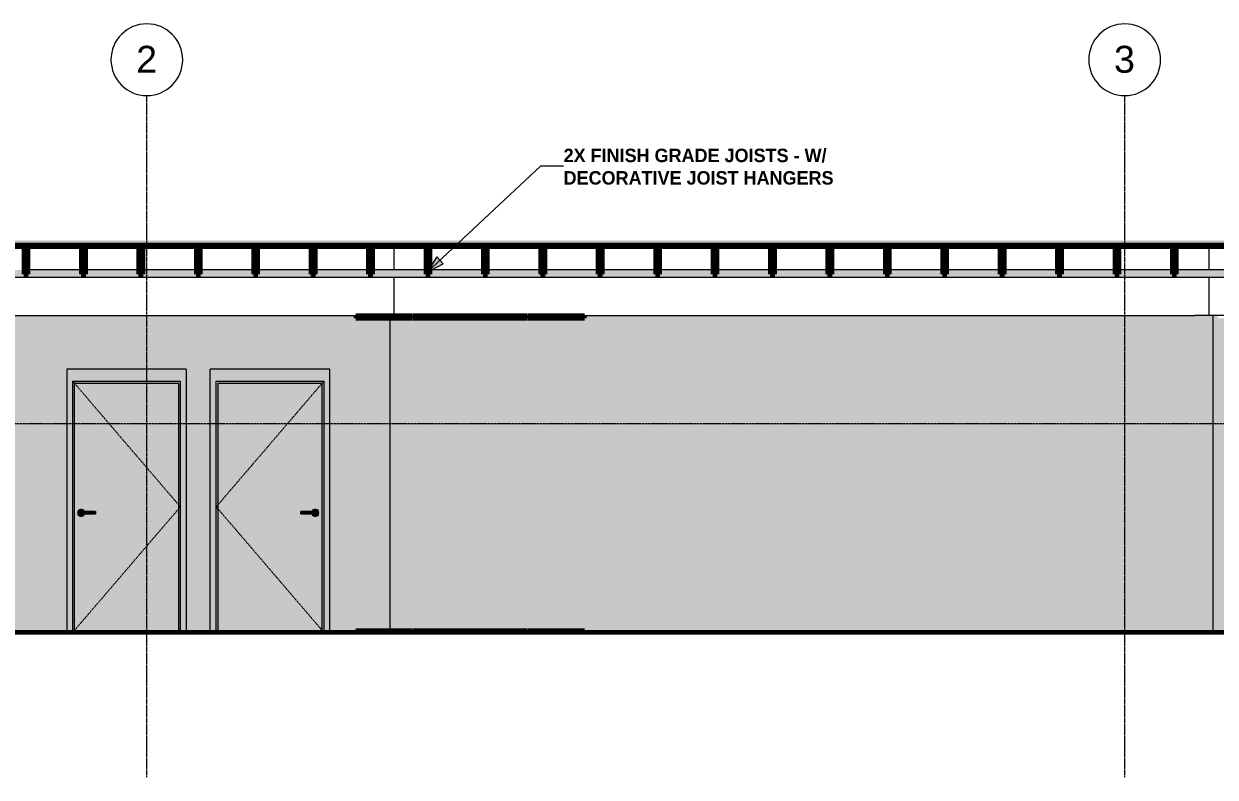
# Model space of a CAD drawing. Header units: inches. Extents: x 2871 to 9348, y -48 to 340.
# Drawn here: x 5458.3 to 5856.7, y 87.6 to 339.5 of the extents above; entities that cross this region are included whole.
import ezdxf

# ---------------------------------------------------------------- set-up
doc = ezdxf.new("R2010")
doc.units = ezdxf.units.IN
doc.header["$MEASUREMENT"] = 0
for name, pattern in [('Aligning Line 1_8_', [0.25, 0.125, -0.125]), ('Dash 1_16_', [0.125, 0.0625, -0.0625]), ('Grid Line 1_2_', [0.875, 0.5, -0.125, 0.125, -0.125])]:
    doc.linetypes.add(name, pattern=pattern)
for name, color, linetype, lineweight in [('0-3', 165, 'Continuous', 5), ('0-7', 130, 'Continuous', 5), ('A-CLNG', 13, 'Continuous', 18), ('A-CLNG-2', 13, 'Continuous', 60), ('A-DOOR', 31, 'Continuous', 18), ('A-DOOR-4', 31, 'Continuous', 9), ('A-DOOR-6', 31, 'Dash 1_16_', 9), ('A-DOOR-FRAM', 31, 'Continuous', 9), ('A-DOOR-FRAM-3', 31, 'Continuous', 18), ('A-FLOR', 192, 'Continuous', 18), ('A-FLOR-3', 250, 'Continuous', 60), ('A-FLOR-4', 21, 'Continuous', 18), ('A-FLOR-5', 135, 'Continuous', 5), ('A-FLOR-6', 10, 'Continuous', 18), ('A-FLOR-8', 192, 'Continuous', 60), ('A-FLOR-LEVL-1', 51, 'Grid Line 1_2_', 9), ('A-FLOR-MCUT-1', 10, 'Continuous', 18), ('A-FLOR-PATT-2', 253, 'Continuous', 9), ('G-ANNO-SYMB-1', 147, 'Aligning Line 1_8_', 9), ('G-ANNO-TEXT', 231, 'Continuous', 9), ('I-WALL', 2, 'Continuous', 18), ('I-WALL-1', 2, 'Continuous', 5), ('P-PIPE', 3, 'Continuous', 9), ('P-PIPE-1', 3, 'Continuous', 5), ('S-BEAM', 12, 'Continuous', 9), ('S-BEAM-1', 12, 'Continuous', 60), ('S-GRID-1', 1, 'Grid Line 1_2_', 9), ('S-GRID-IDEN', 1, 'Continuous', 9), ('S-GRID-IDEN-1', 147, 'Continuous', 9)]:
    doc.layers.add(name, color=color, linetype=linetype, lineweight=lineweight)
doc.styles.add('Arial', font='arial.ttf', dxfattribs={"height": 9})
doc.styles.add('Century Gothic_B', font='GOTHICB.TTF', dxfattribs={"height": 4.5})

# ---------------------------------------------------------------- blocks, each defined once
blk = doc.blocks.new('CTR - 2nd Phase_rvt-5-Elevation 11 - a')
at = {"layer": 'A-FLOR-LEVL-1'}
blk.add_line((-3547.3, 136), (-2397.95, 136), dxfattribs=at)
blk = doc.blocks.new('CTR - 1st Phase - Unit Layouts_rvt-5-Elevation 11 - a')
at = {"layer": 'A-FLOR-LEVL-1'}
blk.add_line((-3547.3, 136), (-2397.95, 136), dxfattribs=at)
blk = doc.blocks.new('Grid - Grid Head - Circle-50561-Elevation 11 - a')
at = {"layer": 'S-GRID-IDEN-1'}
for start, end in [(0, 180), (180, 360)]:
    blk.add_arc((-3481.32, 327.47), 12, start, end, dxfattribs=at)
blk = doc.blocks.new('CTR - 1st Phase - Shell_rvt-5-Elevation 11 - a')
at = {"layer": 'A-FLOR-4'}
blk.add_hatch(color=256, dxfattribs=at).paths.add_polyline_path([(-3498.93, 265), (-2446.32, 265), (-2446.32, 265.75), (-3498.93, 265.75)], flags=0)
at = {"layer": 'A-FLOR-5'}
blk.add_hatch(color=256, dxfattribs=at).paths.add_polyline_path([(-2454.54, 265.75), (-2446.32, 265.75), (-2446.32, 266), (-3498.93, 266), (-3498.92, 265.75), (-2459.41, 265.75)], flags=0)
at = {"layer": 'A-FLOR-PATT-2'}
h = blk.add_hatch(dxfattribs=at)
h.set_pattern_fill('FP_11', color=256, style=0, pattern_type=2)
h.set_pattern_definition([(0, (-2727.378, 0), (15.36, 3.84), [0.634, -10.886, 0.634, -10.886, -61.44]), (0, (-2727.378, 0), (15.36, 3.84), [-23.04, 0.634, -22.406, 0.634, -10.886, -26.88]), (0, (-2727.378, 0), (15.36, 3.84), [-57.6, 0.634, -7.046, 0.634, -18.566]), (120, (-2721.618, 1.92), (-11.005538, 11.38215), [0.634, -10.886, 0.634, -10.886, -61.44]), (120, (-2721.618, 1.92), (-11.005538, 11.38215), [-23.04, 0.634, -22.406, 0.634, -10.886, -26.88]), (120, (-2721.618, 1.92), (-11.005538, 11.38215), [-57.6, 0.634, -7.046, 0.634, -18.566]), (240, (-2719.698, 9.6), (-4.354462, -15.22215), [0.634, -10.886, 0.634, -10.886, -61.44]), (240, (-2719.698, 9.6), (-4.354462, -15.22215), [-23.04, 0.634, -22.406, 0.634, -10.886, -26.88]), (240, (-2719.698, 9.6), (-4.354462, -15.22215), [-57.6, 0.634, -7.046, 0.634, -18.566])])
h.paths.add_polyline_path([(-2964.4, 266), (-2446.32, 266), (-2446.32, 267.1), (-3498.93, 267.1), (-3498.93, 266), (-2972.62, 266)], flags=0)
at = {"layer": 'A-FLOR-3'}
for p, q in [((-3498.93, 265), (-2446.32, 265)), ((-2446.32, 136), (-3204.37, 136))]:
    blk.add_line(p, q, dxfattribs=at)
at = {"layer": 'A-FLOR-6'}
for p, q in [((-3071.67, 265), (-3071.67, 257.19)), ((-2799.15, 265), (-2799.15, 257.19)), ((-3071.67, 254.81), (-3071.67, 241.87)), ((-2799.15, 254.81), (-2799.15, 242))]:
    blk.add_line(p, q, dxfattribs=at)
at = {"layer": 'A-FLOR-LEVL-1'}
blk.add_line((-3547.3, 136), (-2397.95, 136), dxfattribs=at)
at = {"layer": 'A-FLOR-MCUT-1'}
for p, q in [((-2446.32, 266), (-3498.93, 266)), ((-2446.32, 265.75), (-3498.93, 265.75))]:
    blk.add_line(p, q, dxfattribs=at)
at = {"layer": 'G-ANNO-SYMB-1'}
blk.add_line((-2446.32, 205.76), (-3498.93, 205.76), dxfattribs=at)
at = {"layer": 'S-GRID-1'}
for p, q in [((-3154.32, 87.62), (-3154.32, 315.47)), ((-2827.32, 87.62), (-2827.32, 315.47))]:
    blk.add_line(p, q, dxfattribs=at)
at = {"layer": '0-3'}
for p in [(327, 0), (654, 0)]:
    blk.add_blockref('Grid - Grid Head - Circle-50561-Elevation 11 - a', p, dxfattribs=at)
at = {"layer": 'S-GRID-IDEN', "char_height": 9, "width": 8.484, "attachment_point": 1, "style": 'Arial'}
for s, insert in [('2', (-3157.89, 332.12)), ('3', (-2830.89, 332.12))]:
    blk.add_mtext(s, dxfattribs=dict(at, insert=insert))
blk = doc.blocks.new('CTR - 1st Phase -Stairs _ Elevators_rvt-5-Elevation 11 - a')
at = {"layer": 'A-FLOR-LEVL-1'}
blk.add_line((-3547.3, 136), (-2397.95, 136), dxfattribs=at)
blk = doc.blocks.new('Dimension Lumber - 2x10-V5-Elevation 11 - a')
at = {"layer": 'S-BEAM'}
blk.add_hatch(color=256, dxfattribs=at).paths.add_polyline_path([(-3195.45, 255.75), (-3193.95, 255.75), (-3193.95, 265), (-3195.45, 265), (-3195.45, 255.93)], flags=0)
at = {"layer": 'S-BEAM-1'}
for p, q in [((-3193.95, 265), (-3195.45, 265)), ((-3195.45, 265), (-3195.45, 255.75)), ((-3193.95, 255.75), (-3193.95, 265)), ((-3195.45, 255.75), (-3193.95, 255.75))]:
    blk.add_line(p, q, dxfattribs=at)
blk = doc.blocks.new('Dimension Lumber - 2x10-2055079-Elevation 11 - a')
at = {"layer": 'S-BEAM'}
blk.add_hatch(color=256, dxfattribs=at).paths.add_polyline_path([(-3080.26, 255.75), (-3078.76, 255.75), (-3078.76, 265), (-3080.26, 265), (-3080.26, 255.89)], flags=0)
at = {"layer": 'S-BEAM-1'}
for p, q in [((-3078.76, 265), (-3080.26, 265)), ((-3080.26, 265), (-3080.26, 255.75)), ((-3078.76, 255.75), (-3078.76, 265)), ((-3080.26, 255.75), (-3078.76, 255.75))]:
    blk.add_line(p, q, dxfattribs=at)
blk = doc.blocks.new('Dimension Lumber - 2x10-2055077-Elevation 11 - a')
at = {"layer": 'S-BEAM'}
blk.add_hatch(color=256, dxfattribs=at).paths.add_polyline_path([(-3253.05, 255.75), (-3251.55, 255.75), (-3251.55, 265), (-3253.05, 265), (-3253.05, 255.94)], flags=0)
at = {"layer": 'S-BEAM-1'}
for p, q in [((-3251.55, 265), (-3253.05, 265)), ((-3253.05, 265), (-3253.05, 255.75)), ((-3251.55, 255.75), (-3251.55, 265)), ((-3253.05, 255.75), (-3251.55, 255.75))]:
    blk.add_line(p, q, dxfattribs=at)
blk = doc.blocks.new('Dimension Lumber - 2x10-2055078-Elevation 11 - a')
at = {"layer": 'S-BEAM'}
blk.add_hatch(color=256, dxfattribs=at).paths.add_polyline_path([(-3022.66, 255.75), (-3021.16, 255.75), (-3021.16, 265), (-3022.66, 265), (-3022.66, 255.88)], flags=0)
at = {"layer": 'S-BEAM-1'}
for p, q in [((-3021.16, 265), (-3022.66, 265)), ((-3022.66, 265), (-3022.66, 255.75)), ((-3021.16, 255.75), (-3021.16, 265)), ((-3022.66, 255.75), (-3021.16, 255.75))]:
    blk.add_line(p, q, dxfattribs=at)
blk = doc.blocks.new('HOLLOW METAL - UNIT DOOR-V6-Elevation 11 - a')
at = {"layer": 'A-DOOR'}
h = blk.add_hatch(color=256, dxfattribs=at)
h.paths.add_polyline_path([(-3104.2, 136), (-3095.75, 136), (-3095.75, 219.38), (-3130.5, 219.38), (-3130.5, 136)], flags=0)
h.paths.add_polyline_path([(-3097.98, 174.82), (-3098.28, 174.86), (-3098.57, 174.98), (-3098.81, 175.16), (-3099, 175.41), (-3099.08, 175.61), (-3102.8, 175.62), (-3102.8, 176.39), (-3099.08, 176.39), (-3099, 176.59), (-3098.81, 176.84), (-3098.57, 177.02), (-3098.28, 177.14), (-3097.98, 177.18), (-3097.67, 177.14), (-3097.39, 177.02), (-3097.14, 176.84), (-3096.96, 176.59), (-3096.84, 176.31), (-3096.8, 176), (-3096.84, 175.69), (-3097, 175.35), (-3097.14, 175.16), (-3097.39, 174.98), (-3097.67, 174.86)], flags=0)
for points in [[(-3102.8, 176), (-3098.67, 176), (-3098.67, 176.39), (-3102.8, 176.38), (-3102.8, 176.1)], [(-3099.11, 175.61), (-3098.67, 175.62), (-3098.67, 176), (-3102.8, 176), (-3102.8, 175.61), (-3099.15, 175.61)], [(-3097.98, 174.82), (-3097.67, 174.86), (-3097.39, 174.98), (-3097.14, 175.16), (-3096.96, 175.41), (-3096.84, 175.69), (-3096.8, 176), (-3096.84, 176.31), (-3097, 176.65), (-3097.14, 176.84), (-3097.39, 177.02), (-3097.67, 177.14), (-3097.98, 177.18), (-3098.28, 177.14), (-3098.57, 177.02), (-3098.81, 176.84), (-3099, 176.59), (-3099.07, 176.39), (-3098.06, 176.38), (-3098.03, 176.39), (-3097.91, 176.35), (-3097.82, 176.29), (-3097.77, 176.25), (-3097.71, 176.13), (-3097.7, 176.1), (-3097.68, 176), (-3097.73, 175.83), (-3097.78, 175.75), (-3097.82, 175.71), (-3097.92, 175.64), (-3098.03, 175.61), (-3098.18, 175.61), (-3098.25, 175.62), (-3099.08, 175.61), (-3099, 175.41), (-3098.81, 175.16), (-3098.57, 174.98), (-3098.28, 174.86), (-3098.03, 174.83)], [(-3097.91, 176), (-3097.68, 176), (-3097.71, 176.14), (-3097.78, 176.25), (-3097.86, 176.33), (-3097.92, 176.36), (-3098.03, 176.39), (-3098.17, 176.38), (-3098.3, 176.38), (-3098.67, 176.38), (-3098.67, 176), (-3097.92, 176)]]:
    blk.add_hatch(color=256, dxfattribs=at).paths.add_polyline_path(points, flags=0)
h = blk.add_hatch(color=256, dxfattribs=at)
h.paths.add_polyline_path([(-3097.8, 175.72), (-3097.71, 175.87), (-3097.7, 175.9), (-3097.7, 176), (-3097.73, 176), (-3097.79, 175.75)], flags=0)
h.paths.add_polyline_path([(-3098.67, 175.61), (-3098.63, 175.62), (-3097.97, 175.62), (-3097.82, 175.71), (-3097.8, 175.75), (-3097.73, 176), (-3098.67, 176), (-3098.67, 175.62)], flags=0)
at = {"layer": 'A-DOOR-FRAM-3'}
for points in [[(-3131.12, 136), (-3131.12, 220), (-3095.12, 220), (-3095.12, 136), (-3093.12, 136), (-3093.12, 224), (-3133.12, 224), (-3133.12, 136)], [(-3131.12, 136), (-3130.5, 136), (-3130.5, 219.38), (-3095.75, 219.38), (-3095.75, 136), (-3095.12, 136), (-3095.12, 220), (-3131.12, 220), (-3131.12, 201.54)]]:
    blk.add_hatch(color=256, dxfattribs=at).paths.add_polyline_path(points, flags=0)
at = {"layer": 'A-DOOR-4'}
for p, q in [((-3098.67, 176.39), (-3102.8, 176.39)), ((-3102.8, 176), (-3102.8, 176.39)), ((-3102.8, 175.61), (-3102.8, 176)), ((-3102.8, 175.61), (-3098.67, 175.61))]:
    blk.add_line(p, q, dxfattribs=at)
at = {"layer": 'A-DOOR-4', "flags": 128}
for points in [[(-3098.08, 176.39), (-3098.23, 176.39), (-3098.62, 176.39), (-3098.67, 176.39)], [(-3098.67, 175.61), (-3098.27, 175.61), (-3098.08, 175.61), (-3098.08, 175.61)]]:
    blk.add_lwpolyline(points, dxfattribs=at)
at = {"layer": 'A-DOOR-4'}
for start, end in [(0, 160.3657), (199.5633, 0)]:
    blk.add_arc((-3097.98, 176), 1.18, start, end, dxfattribs=at)
at = {"layer": 'A-DOOR-6'}
for p, q in [((-3095.12, 220), (-3131.12, 178)), ((-3131.12, 178), (-3095.12, 136))]:
    blk.add_line(p, q, dxfattribs=at)
at = {"layer": 'A-DOOR-FRAM'}
for p, q in [((-3133.12, 136), (-3133.12, 224)), ((-3093.12, 224), (-3133.12, 224)), ((-3093.12, 136), (-3093.12, 224)), ((-3131.12, 136), (-3131.12, 220)), ((-3131.12, 220), (-3095.12, 220)), ((-3130.5, 136), (-3130.5, 219.38)), ((-3130.5, 219.38), (-3095.75, 219.38)), ((-3095.75, 219.38), (-3095.75, 136)), ((-3095.12, 220), (-3095.12, 136))]:
    blk.add_line(p, q, dxfattribs=at)
blk = doc.blocks.new('HOLLOW METAL - UNIT DOOR-1759144-Elevation 11 - a')
at = {"layer": 'A-DOOR'}
h = blk.add_hatch(color=256, dxfattribs=at)
h.paths.add_polyline_path([(-3169.99, 136), (-3143.75, 136), (-3143.75, 219.38), (-3178.5, 219.38), (-3178.5, 136)], flags=0)
h.paths.add_polyline_path([(-3176.27, 174.82), (-3176.57, 174.86), (-3176.86, 174.98), (-3177.1, 175.16), (-3177.29, 175.41), (-3177.41, 175.69), (-3177.45, 176), (-3177.41, 176.31), (-3177.29, 176.59), (-3177.1, 176.84), (-3176.86, 177.02), (-3176.57, 177.14), (-3176.27, 177.18), (-3175.96, 177.14), (-3175.68, 177.02), (-3175.43, 176.84), (-3175.25, 176.59), (-3175.16, 176.39), (-3171.45, 176.38), (-3171.45, 175.61), (-3175.16, 175.61), (-3175.25, 175.41), (-3175.43, 175.16), (-3175.68, 174.98), (-3175.96, 174.86), (-3176.15, 174.83)], flags=0)
h = blk.add_hatch(color=256, dxfattribs=at)
h.paths.add_polyline_path([(-3176.45, 175.72), (-3176.54, 175.88), (-3176.55, 175.9), (-3176.56, 176), (-3176.53, 176.14), (-3176.47, 176.25), (-3176.46, 176.25), (-3176.51, 175.99), (-3176.46, 175.75)], flags=0)
h.paths.add_polyline_path([(-3176.27, 174.82), (-3175.96, 174.86), (-3175.68, 174.98), (-3175.43, 175.16), (-3175.25, 175.41), (-3175.16, 175.61), (-3176.28, 175.62), (-3176.43, 175.71), (-3176.45, 175.75), (-3176.51, 176.01), (-3176.43, 176.29), (-3176.33, 176.36), (-3176.26, 176.38), (-3176.08, 176.38), (-3175.98, 176.38), (-3175.16, 176.39), (-3175.25, 176.59), (-3175.43, 176.84), (-3175.68, 177.02), (-3175.96, 177.14), (-3176.27, 177.18), (-3176.57, 177.14), (-3176.86, 177.02), (-3177.1, 176.84), (-3177.29, 176.59), (-3177.41, 176.31), (-3177.45, 176), (-3177.41, 175.69), (-3177.29, 175.41), (-3177.1, 175.16), (-3176.86, 174.98), (-3176.57, 174.86)], flags=0)
for points in [[(-3175.58, 175.61), (-3175.58, 176), (-3176.56, 176), (-3176.52, 175.83), (-3176.47, 175.75), (-3176.43, 175.71), (-3176.32, 175.64), (-3176.22, 175.61), (-3176.07, 175.61), (-3176, 175.62), (-3175.61, 175.62)], [(-3174.1, 176), (-3171.45, 176), (-3171.45, 176.39), (-3175.58, 176.38), (-3175.58, 176), (-3175.09, 176)], [(-3175.09, 175.61), (-3171.45, 175.62), (-3171.45, 176), (-3175.58, 176), (-3175.58, 175.61), (-3175.1, 175.61)]]:
    blk.add_hatch(color=256, dxfattribs=at).paths.add_polyline_path(points, flags=0)
h = blk.add_hatch(color=256, dxfattribs=at)
h.paths.add_polyline_path([(-3176.45, 176.28), (-3176.54, 176.13), (-3176.55, 176.1), (-3176.55, 176), (-3176.51, 176), (-3176.46, 176.25)], flags=0)
h.paths.add_polyline_path([(-3176.27, 176), (-3175.58, 176), (-3175.58, 176.39), (-3175.61, 176.38), (-3176.19, 176.38), (-3176.17, 176.39), (-3176.34, 176.35), (-3176.43, 176.29), (-3176.45, 176.25), (-3176.51, 176), (-3176.28, 176)], flags=0)
at = {"layer": 'A-DOOR-FRAM-3'}
for points in [[(-3143.12, 136), (-3141.12, 136), (-3141.12, 224), (-3181.12, 224), (-3181.12, 136), (-3179.12, 136), (-3179.12, 220), (-3143.12, 220), (-3143.12, 201.54)], [(-3178.5, 136), (-3178.5, 219.38), (-3143.75, 219.38), (-3143.75, 136), (-3143.12, 136), (-3143.12, 220), (-3179.12, 220), (-3179.12, 136)]]:
    blk.add_hatch(color=256, dxfattribs=at).paths.add_polyline_path(points, flags=0)
at = {"layer": 'A-DOOR-4'}
for p, q in [((-3171.45, 176.39), (-3175.58, 176.39)), ((-3175.58, 175.61), (-3171.45, 175.61)), ((-3171.45, 176.39), (-3171.45, 176)), ((-3171.45, 176), (-3171.45, 175.61))]:
    blk.add_line(p, q, dxfattribs=at)
at = {"layer": 'A-DOOR-4', "flags": 128}
for points in [[(-3175.58, 176.39), (-3175.98, 176.39), (-3176.17, 176.39), (-3176.17, 176.39)], [(-3176.17, 175.61), (-3176.02, 175.61), (-3175.63, 175.61), (-3175.58, 175.61)]]:
    blk.add_lwpolyline(points, dxfattribs=at)
at = {"layer": 'A-DOOR-4'}
for centre, radius, start, end in [((-3176.27, 176), 1.18, 19.6343, 180), ((-3176.27, 176), 1.18, 180, 340.4367), ((-3176.17, 176), 0.394, 87.5216, 90)]:
    blk.add_arc(centre, radius, start, end, dxfattribs=at)
at = {"layer": 'A-DOOR-6'}
for p, q in [((-3179.12, 220), (-3143.12, 178)), ((-3143.12, 178), (-3179.12, 136))]:
    blk.add_line(p, q, dxfattribs=at)
at = {"layer": 'A-DOOR-FRAM'}
for p, q in [((-3141.12, 224), (-3181.12, 224)), ((-3181.12, 224), (-3181.12, 136)), ((-3141.12, 224), (-3141.12, 136)), ((-3179.12, 220), (-3143.12, 220)), ((-3179.12, 136), (-3179.12, 220)), ((-3178.5, 219.38), (-3143.75, 219.38)), ((-3178.5, 136), (-3178.5, 219.38)), ((-3143.75, 219.38), (-3143.75, 136)), ((-3143.12, 220), (-3143.12, 136))]:
    blk.add_line(p, q, dxfattribs=at)

msp = doc.modelspace()

# ---------------------------------------------------------------- hatches: boundary and pattern name
at = {"layer": 'A-CLNG'}
h = msp.add_hatch(color=256, dxfattribs=at)
h.paths.add_polyline_path([(5580.8, 241.07), (5588.21, 241.07), (5588.21, 241.82), (5569.26, 241.82), (5569.26, 241.07), (5579.89, 241.07)], flags=0)
h.paths.add_polyline_path([(5645.81, 241.07), (5645.81, 241.82), (5626.86, 241.82), (5626.86, 241.07), (5631.76, 241.07)], flags=0)
h.paths.add_polyline_path([(5626.61, 241.07), (5626.61, 241.82), (5588.46, 241.82), (5588.46, 241.07), (5615.31, 241.07)], flags=0)
at = {"layer": 'A-FLOR'}
h = msp.add_hatch(color=256, dxfattribs=at)
h.paths.add_polyline_path([(5569.26, 136), (5588.21, 136), (5588.21, 136.5), (5569.26, 136.5)], flags=0)
h.paths.add_polyline_path([(5615.31, 136), (5626.61, 136), (5626.61, 136.5), (5588.46, 136.5), (5588.46, 136), (5601.18, 136)], flags=0)
h.paths.add_polyline_path([(5633.18, 136), (5645.81, 136), (5645.81, 136.5), (5626.86, 136.5), (5626.86, 136)], flags=0)
at = {"layer": 'G-ANNO-TEXT'}
msp.add_hatch(color=256, dxfattribs=at).paths.add_polyline_path([(5593.06, 256.29), (5598.53, 259.22), (5596.33, 261.57)], flags=0)
at = {"layer": 'I-WALL'}
msp.add_hatch(color=256, dxfattribs=at).paths.add_polyline_path([(5512.6, 136), (5520.6, 136), (5520.6, 224), (5560.6, 224), (5560.6, 136), (5569.26, 136), (5569.26, 136.5), (5580.8, 136.5), (5580.8, 241.07), (5569.26, 241.07), (5569.26, 241.82), (5580.8, 241.82), (5580.8, 241.87), (5452.4, 241.87), (5452.4, 136), (5472.6, 136), (5472.6, 224), (5512.6, 224), (5512.6, 201.54)], flags=0)
h = msp.add_hatch(color=256, dxfattribs=at)
h.paths.add_polyline_path([(5855.82, 136), (5857.49, 136), (5857.49, 136.5), (5876.02, 136.5), (5876.02, 224), (5916.02, 224), (5916.02, 136.5), (5917.02, 136.5), (5917.02, 241.07), (5915.09, 241.07), (5915.09, 241.82), (5917.02, 241.82), (5917.02, 242), (5855.82, 242), (5855.82, 136.5)], flags=0)
h.paths.add_polyline_path([(5857.49, 241.07), (5857.49, 241.82), (5876.44, 241.82), (5876.44, 241.07), (5862.02, 241.07)], flags=0)
h.paths.add_polyline_path([(5894.91, 241.07), (5876.69, 241.07), (5876.69, 241.82), (5914.84, 241.82), (5914.84, 241.07), (5911.36, 241.07)], flags=0)
at = {"layer": 'I-WALL-1'}
h = msp.add_hatch(color=256, dxfattribs=at)
h.paths.add_polyline_path([(5580.8, 136.5), (5586.8, 136.5), (5586.8, 241.07), (5580.8, 241.07), (5580.8, 156.15)], flags=0)
h.paths.add_polyline_path([(5582.05, 241.82), (5586.8, 241.82), (5586.8, 241.87), (5580.8, 241.87), (5580.8, 241.82)], flags=0)
h = msp.add_hatch(color=256, dxfattribs=at)
h.paths.add_polyline_path([(5746.89, 136), (5849.82, 136), (5849.82, 241.87), (5586.8, 241.87), (5586.8, 241.82), (5588.21, 241.82), (5588.21, 241.07), (5586.8, 241.07), (5586.8, 136.5), (5588.21, 136.5), (5588.21, 136), (5588.46, 136), (5588.46, 136.5), (5626.61, 136.5), (5626.61, 136), (5626.86, 136), (5626.86, 136.5), (5645.81, 136.5), (5645.81, 136), (5681.1, 136)], flags=0)
h.paths.add_polyline_path([(5588.46, 241.07), (5588.46, 241.82), (5626.61, 241.82), (5626.61, 241.07), (5598.86, 241.07)], flags=0)
h.paths.add_polyline_path([(5631.76, 241.07), (5626.86, 241.07), (5626.86, 241.82), (5645.81, 241.82), (5645.81, 241.07)], flags=0)
msp.add_hatch(color=256, dxfattribs=at).paths.add_polyline_path([(5855.82, 136), (5855.82, 242), (5849.82, 242), (5849.82, 136)], flags=0)
at = {"layer": 'P-PIPE-1'}
msp.add_hatch(color=256, dxfattribs=at).paths.add_polyline_path([(5200.49, 254.81), (6192.03, 254.82), (6192.34, 254.86), (6192.62, 254.98), (6192.87, 255.18), (6193.05, 255.43), (6193.17, 255.75), (6017.55, 255.76), (6017.55, 256), (6016.54, 256), (6016.54, 255.75), (6015.04, 255.76), (6015.04, 256), (5997.35, 256), (5997.35, 255.75), (5995.85, 255.77), (5995.85, 256), (5978.15, 256), (5978.15, 255.75), (5976.65, 255.75), (5976.65, 256), (5958.95, 256), (5958.95, 255.75), (5957.45, 255.75), (5957.45, 256), (5939.75, 256), (5939.75, 255.75), (5938.25, 255.75), (5938.25, 256), (5920.55, 256), (5920.55, 255.75), (5919.05, 255.75), (5919.05, 256), (5901.35, 256), (5901.35, 255.75), (5899.85, 255.75), (5899.85, 256), (5882.15, 256), (5882.15, 255.75), (5880.65, 255.75), (5880.65, 256), (5862.95, 256), (5862.95, 255.75), (5861.45, 255.75), (5861.45, 256), (5843.75, 256), (5843.75, 255.75), (5842.25, 255.75), (5842.25, 256), (5824.55, 256), (5824.55, 255.75), (5823.05, 255.75), (5823.05, 256), (5805.35, 256), (5805.35, 255.75), (5803.85, 255.75), (5803.85, 256), (5786.15, 256), (5786.15, 255.75), (5784.65, 255.75), (5784.65, 256), (5766.96, 256), (5766.96, 255.75), (5765.46, 255.75), (5765.46, 256), (5747.76, 256), (5747.76, 255.75), (5746.26, 255.75), (5746.26, 256), (5728.56, 256), (5728.56, 255.75), (5727.06, 255.75), (5727.06, 256), (5709.36, 256), (5709.36, 255.75), (5707.86, 255.75), (5707.86, 256), (5690.16, 256), (5690.16, 255.75), (5688.66, 255.75), (5688.66, 256), (5670.96, 256), (5670.96, 255.75), (5669.46, 255.75), (5669.46, 256), (5651.76, 256), (5651.76, 255.75), (5650.26, 255.75), (5650.26, 256), (5632.56, 256), (5632.56, 255.75), (5631.06, 255.75), (5631.06, 256), (5613.36, 256), (5613.36, 255.75), (5611.86, 255.75), (5611.86, 256), (5594.16, 256), (5594.16, 255.75), (5592.66, 255.75), (5592.66, 256), (5574.96, 256), (5574.96, 255.75), (5573.46, 255.75), (5573.46, 256), (5555.76, 256), (5555.76, 255.75), (5554.26, 255.75), (5554.26, 256), (5536.56, 256), (5536.56, 255.75), (5535.06, 255.75), (5535.06, 256), (5517.37, 256), (5517.37, 255.75), (5515.87, 255.75), (5515.87, 256), (5498.17, 256), (5498.17, 255.75), (5496.67, 255.75), (5496.67, 256), (5478.97, 256), (5478.97, 255.75), (5477.47, 255.75), (5477.47, 256), (5459.77, 256), (5459.77, 255.75), (5458.27, 255.75), (5458.27, 256), (5440.57, 256), (5440.56, 255.75), (5439.07, 255.75), (5439.07, 256), (5421.37, 256), (5421.37, 255.75), (5419.87, 255.75), (5419.87, 256), (5402.17, 256), (5402.17, 255.75), (5400.67, 255.75), (5400.67, 256), (5382.97, 256), (5382.97, 255.75), (5381.47, 255.75), (5381.47, 256), (5363.77, 256), (5363.77, 255.75), (5362.27, 255.75), (5362.27, 256), (5344.57, 256), (5344.57, 255.75), (5343.07, 255.75), (5343.07, 256), (5325.37, 256), (5325.37, 255.75), (5323.87, 255.75), (5323.87, 256), (5306.17, 256), (5306.17, 255.75), (5304.67, 255.75), (5304.67, 256), (5286.97, 256), (5286.97, 255.75), (5285.47, 255.75), (5285.47, 256), (5267.78, 255.98), (5267.78, 255.75), (5266.28, 255.75), (5266.28, 256), (5248.58, 255.99), (5248.58, 255.75), (5247.08, 255.75), (5247.08, 256), (5246.05, 255.99), (5246.05, 255.75), (5200.49, 255.75), (5200.49, 254.84)], flags=0)
h = msp.add_hatch(color=256, dxfattribs=at)
h.paths.add_polyline_path([(5826.04, 256), (5842.25, 256), (5842.25, 257.19), (5824.55, 257.19), (5824.55, 256), (5825.01, 256)], flags=0)
h.paths.add_polyline_path([(5573.46, 256), (5573.46, 257.19), (5555.76, 257.17), (5555.76, 256), (5573.16, 256)], flags=0)
h.paths.add_polyline_path([(5526.91, 256), (5535.06, 256), (5535.06, 257.19), (5517.37, 257.18), (5517.37, 256), (5525.88, 256)], flags=0)
h.paths.add_polyline_path([(5246.05, 256), (5247.08, 256.01), (5247.08, 257.19), (5246.05, 257.19), (5246.05, 256.01)], flags=0)
h.paths.add_polyline_path([(5632.56, 256), (5650.26, 256), (5650.26, 257.19), (5632.56, 257.17), (5632.56, 256.12)], flags=0)
h.paths.add_polyline_path([(6017.55, 256), (6017.55, 257.19), (6016.54, 257.19), (6016.54, 256), (6017.23, 256)], flags=0)
h.paths.add_polyline_path([(5248.58, 256), (5266.28, 256.02), (5266.28, 257.19), (5248.58, 257.19), (5248.58, 256.01)], flags=0)
h.paths.add_polyline_path([(6015.04, 256), (6015.04, 257.19), (5997.35, 257.19), (5997.35, 256), (6014.15, 256)], flags=0)
h.paths.add_polyline_path([(5574.96, 256), (5592.66, 256), (5592.66, 257.19), (5574.96, 257.17), (5574.96, 256.11)], flags=0)
h.paths.add_polyline_path([(5631.06, 256), (5631.06, 257.19), (5613.36, 257.17), (5613.36, 256), (5630.73, 256)], flags=0)
h.paths.add_polyline_path([(5515.87, 256), (5515.87, 257.19), (5498.17, 257.18), (5498.17, 256), (5515.6, 256)], flags=0)
h.paths.add_polyline_path([(5995.85, 256), (5995.85, 257.19), (5978.15, 257.19), (5978.15, 256), (5995.65, 256)], flags=0)
h.paths.add_polyline_path([(5651.76, 256), (5669.46, 256), (5669.46, 257.19), (5651.76, 257.17), (5651.76, 256.13)], flags=0)
h.paths.add_polyline_path([(5267.78, 256), (5285.47, 256), (5285.47, 257.19), (5267.78, 257.18), (5267.78, 256.02)], flags=0)
h.paths.add_polyline_path([(5976.65, 256), (5976.65, 257.19), (5958.95, 257.19), (5958.95, 256), (5976.12, 256)], flags=0)
h.paths.add_polyline_path([(5286.97, 256), (5304.67, 256), (5304.67, 257.19), (5286.97, 257.18), (5286.97, 256.02)], flags=0)
h.paths.add_polyline_path([(5957.45, 256), (5957.45, 257.19), (5939.75, 257.19), (5939.75, 256), (5956.59, 256)], flags=0)
h.paths.add_polyline_path([(5670.96, 256), (5688.66, 256), (5688.66, 257.19), (5670.96, 257.17), (5670.96, 256.14)], flags=0)
h.paths.add_polyline_path([(5938.25, 256), (5938.25, 257.19), (5920.55, 257.19), (5920.55, 256), (5938.08, 256)], flags=0)
h.paths.add_polyline_path([(5496.67, 256), (5496.67, 257.19), (5478.97, 257.18), (5478.97, 256), (5496.07, 256)], flags=0)
h.paths.add_polyline_path([(5306.17, 256), (5323.87, 256), (5323.87, 257.19), (5306.17, 257.18), (5306.17, 256.03)], flags=0)
h.paths.add_polyline_path([(5919.05, 256), (5919.05, 257.19), (5901.35, 257.19), (5901.35, 256), (5918.55, 256)], flags=0)
h.paths.add_polyline_path([(5325.37, 256), (5343.07, 256), (5343.07, 257.19), (5325.37, 257.18), (5325.37, 256.04)], flags=0)
h.paths.add_polyline_path([(5899.85, 256), (5899.85, 257.19), (5882.15, 257.19), (5882.15, 256), (5899.02, 256)], flags=0)
h.paths.add_polyline_path([(5690.16, 256), (5707.86, 256), (5707.86, 257.19), (5690.16, 257.17), (5690.16, 256.14)], flags=0)
h.paths.add_polyline_path([(5344.57, 256), (5362.27, 256), (5362.27, 257.19), (5344.57, 257.18), (5344.57, 256.04)], flags=0)
h.paths.add_polyline_path([(5880.65, 256), (5880.65, 257.19), (5862.95, 257.19), (5862.95, 256), (5880.52, 256)], flags=0)
h.paths.add_polyline_path([(5477.47, 256), (5477.47, 257.19), (5459.77, 257.18), (5459.77, 256), (5476.54, 256)], flags=0)
h.paths.add_polyline_path([(5594.16, 256), (5611.86, 256), (5611.86, 257.19), (5594.16, 257.17), (5594.16, 256.11)], flags=0)
h.paths.add_polyline_path([(5554.26, 256), (5554.26, 257.19), (5536.56, 257.17), (5536.56, 256), (5553.63, 256)], flags=0)
h.paths.add_polyline_path([(5709.36, 256), (5727.06, 256), (5727.06, 257.19), (5709.36, 257.17), (5709.36, 256.15)], flags=0)
h.paths.add_polyline_path([(5861.45, 256), (5861.45, 257.19), (5843.75, 257.19), (5843.75, 256), (5860.99, 256)], flags=0)
h.paths.add_polyline_path([(5363.77, 256), (5381.47, 256), (5381.47, 257.19), (5363.77, 257.18), (5363.77, 256.05)], flags=0)
h.paths.add_polyline_path([(5382.97, 256), (5400.67, 256), (5400.67, 257.19), (5382.97, 257.18), (5382.97, 256.05)], flags=0)
h.paths.add_polyline_path([(5823.05, 256), (5823.05, 257.19), (5805.35, 257.19), (5805.35, 256), (5822.95, 256)], flags=0)
h.paths.add_polyline_path([(5458.27, 256), (5458.27, 257.19), (5440.57, 257.18), (5440.57, 256), (5458.03, 256)], flags=0)
h.paths.add_polyline_path([(5728.56, 256), (5746.26, 256), (5746.26, 257.19), (5728.56, 257.17), (5728.56, 256.15)], flags=0)
h.paths.add_polyline_path([(5402.17, 256), (5419.87, 256), (5419.87, 257.19), (5402.17, 257.18), (5402.17, 256.06)], flags=0)
h.paths.add_polyline_path([(5803.85, 256), (5803.85, 257.19), (5786.15, 257.19), (5786.15, 256), (5803.42, 256)], flags=0)
h.paths.add_polyline_path([(5784.65, 256), (5784.65, 257.19), (5766.96, 257.17), (5766.96, 256), (5783.89, 256)], flags=0)
h.paths.add_polyline_path([(5421.37, 256), (5439.07, 256), (5439.07, 257.19), (5421.37, 257.18), (5421.37, 256.06)], flags=0)
h.paths.add_polyline_path([(5765.46, 256), (5765.46, 257.19), (5747.76, 257.17), (5747.76, 256), (5765.39, 256)], flags=0)

# ---------------------------------------------------------------- linework, layer by layer
at = {"layer": 'A-CLNG-2'}
for p, q in [((5588.21, 241.82), (5569.26, 241.82)), ((5569.26, 241.82), (5569.26, 241.07)), ((5569.26, 241.07), (5588.21, 241.07)), ((5588.21, 241.07), (5588.21, 241.82)), ((5626.61, 241.82), (5588.46, 241.82)), ((5588.46, 241.82), (5588.46, 241.07)), ((5588.46, 241.07), (5626.61, 241.07)), ((5626.61, 241.07), (5626.61, 241.82)), ((5645.81, 241.82), (5626.86, 241.82)), ((5626.86, 241.82), (5626.86, 241.07)), ((5626.86, 241.07), (5645.81, 241.07)), ((5645.81, 241.07), (5645.81, 241.82))]:
    msp.add_line(p, q, dxfattribs=at)
at = {"layer": 'A-FLOR-8'}
for p, q in [((5588.21, 136.5), (5569.26, 136.5)), ((5569.26, 136.5), (5569.26, 135.98)), ((5588.21, 135.98), (5588.21, 136.5)), ((5626.61, 136.5), (5588.46, 136.5)), ((5588.46, 136.5), (5588.46, 135.98)), ((5626.61, 135.98), (5626.61, 136.5)), ((5645.81, 136.5), (5626.86, 136.5)), ((5626.86, 136.5), (5626.86, 135.98)), ((5645.81, 135.98), (5645.81, 136.5))]:
    msp.add_line(p, q, dxfattribs=at)
at = {"layer": 'A-FLOR-LEVL-1'}
msp.add_line((5106.42, 136), (6255.77, 136), dxfattribs=at)
at = {"layer": 'G-ANNO-TEXT'}
for p, q in [((5593.06, 256.29), (5631.1, 291.97)), ((5631.1, 291.97), (5638.77, 291.97)), ((5596.33, 261.57), (5593.06, 256.29)), ((5593.06, 256.29), (5598.53, 259.22)), ((5598.53, 259.22), (5596.33, 261.57))]:
    msp.add_line(p, q, dxfattribs=at)
at = {"layer": 'I-WALL'}
for p, q in [((5580.8, 241.87), (5452.4, 241.87)), ((5849.82, 241.87), (5580.8, 241.87)), ((5580.8, 241.82), (5580.8, 241.87)), ((5580.8, 136.5), (5580.8, 241.07)), ((5917.02, 242), (5849.82, 242)), ((5849.82, 241.87), (5849.82, 242)), ((5855.82, 242), (5855.82, 136))]:
    msp.add_line(p, q, dxfattribs=at)
at = {"layer": 'P-PIPE'}
for p, q in [((5477.47, 257.19), (5459.77, 257.19)), ((5496.67, 257.19), (5478.97, 257.19)), ((5515.87, 257.19), (5498.17, 257.19)), ((5535.06, 257.19), (5517.37, 257.19)), ((5554.26, 257.19), (5536.56, 257.19)), ((5573.46, 257.19), (5555.76, 257.19)), ((5592.66, 257.19), (5574.96, 257.19)), ((5611.86, 257.19), (5594.16, 257.19)), ((5631.06, 257.19), (5613.36, 257.19)), ((5650.26, 257.19), (5632.56, 257.19)), ((5669.46, 257.19), (5651.76, 257.19)), ((5688.66, 257.19), (5670.96, 257.19)), ((5707.86, 257.19), (5690.16, 257.19)), ((5727.06, 257.19), (5709.36, 257.19)), ((5746.26, 257.19), (5728.56, 257.19)), ((5765.46, 257.19), (5747.76, 257.19)), ((5784.65, 257.19), (5766.96, 257.19)), ((5803.85, 257.19), (5786.15, 257.19)), ((5823.05, 257.19), (5805.35, 257.19)), ((5842.25, 257.19), (5824.55, 257.19)), ((5861.45, 257.19), (5843.75, 257.19)), ((5200.49, 254.81), (6193.1, 254.81))]:
    msp.add_line(p, q, dxfattribs=at)

# ---------------------------------------------------------------- block references
at = {"layer": '0-7'}
for name in ['CTR - 1st Phase - Shell_rvt-5-Elevation 11 - a', 'CTR - 2nd Phase_rvt-5-Elevation 11 - a', 'CTR - 1st Phase - Unit Layouts_rvt-5-Elevation 11 - a', 'CTR - 1st Phase -Stairs _ Elevators_rvt-5-Elevation 11 - a']:
    msp.add_blockref(name, (8653.72, 0), dxfattribs=at)
at = {"layer": 'A-DOOR'}
for name in ['HOLLOW METAL - UNIT DOOR-1759144-Elevation 11 - a', 'HOLLOW METAL - UNIT DOOR-V6-Elevation 11 - a']:
    msp.add_blockref(name, (8653.72, 0), dxfattribs=at)
at = {"layer": 'S-BEAM'}
for name, p in [('Dimension Lumber - 2x10-V5-Elevation 11 - a', (8653.72, 0)), ('Dimension Lumber - 2x10-V5-Elevation 11 - a', (8672.92, 0)), ('Dimension Lumber - 2x10-V5-Elevation 11 - a', (8692.12, 0)), ('Dimension Lumber - 2x10-V5-Elevation 11 - a', (8711.32, 0)), ('Dimension Lumber - 2x10-V5-Elevation 11 - a', (8730.52, 0)), ('Dimension Lumber - 2x10-V5-Elevation 11 - a', (8749.72, 0)), ('Dimension Lumber - 2x10-2055079-Elevation 11 - a', (8653.72, 0)), ('Dimension Lumber - 2x10-2055077-Elevation 11 - a', (8845.71, 0)), ('Dimension Lumber - 2x10-2055077-Elevation 11 - a', (8864.91, 0)), ('Dimension Lumber - 2x10-2055078-Elevation 11 - a', (8653.72, 0)), ('Dimension Lumber - 2x10-2055078-Elevation 11 - a', (8672.92, 0)), ('Dimension Lumber - 2x10-2055078-Elevation 11 - a', (8692.12, 0)), ('Dimension Lumber - 2x10-2055078-Elevation 11 - a', (8711.32, 0)), ('Dimension Lumber - 2x10-2055078-Elevation 11 - a', (8730.52, 0)), ('Dimension Lumber - 2x10-2055078-Elevation 11 - a', (8749.72, 0)), ('Dimension Lumber - 2x10-2055078-Elevation 11 - a', (8768.91, 0)), ('Dimension Lumber - 2x10-2055078-Elevation 11 - a', (8788.11, 0)), ('Dimension Lumber - 2x10-2055078-Elevation 11 - a', (8807.31, 0)), ('Dimension Lumber - 2x10-2055078-Elevation 11 - a', (8826.51, 0)), ('Dimension Lumber - 2x10-2055078-Elevation 11 - a', (8845.71, 0)), ('Dimension Lumber - 2x10-2055078-Elevation 11 - a', (8864.91, 0))]:
    msp.add_blockref(name, p, dxfattribs=at)

# ---------------------------------------------------------------- texts
at = {"layer": 'G-ANNO-TEXT', "char_height": 4.5, "attachment_point": 1, "style": 'Century Gothic_B'}
for s, insert, width in [('2X FINISH GRADE JOISTS - W/', (5638.77, 297.73), 106.959), ('DECORATIVE JOIST HANGERS', (5638.77, 290.23), 107.1105)]:
    msp.add_mtext(s, dxfattribs=dict(at, insert=insert, width=width))

doc.saveas('drawing.dxf')
